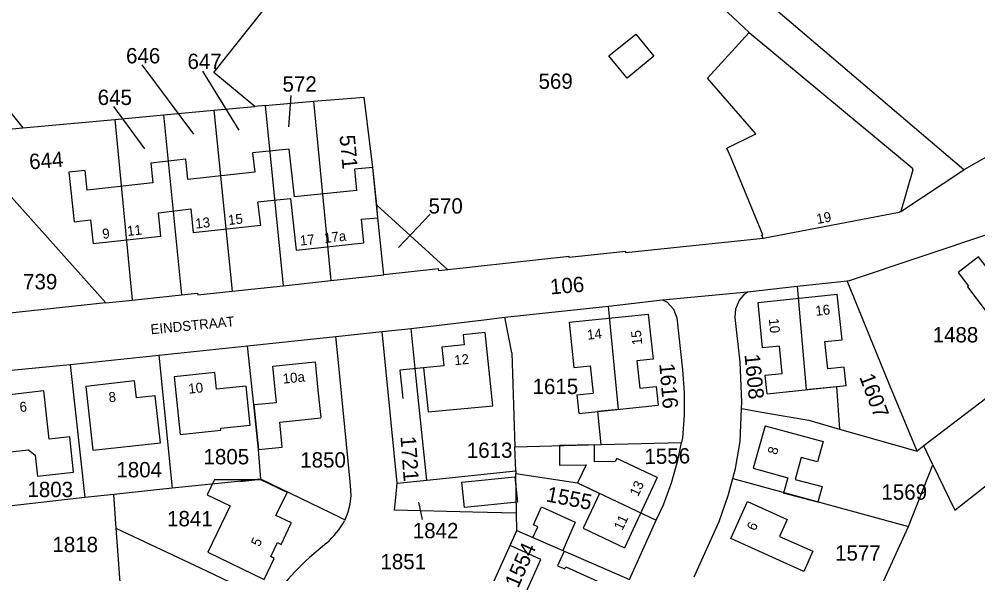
# Model space of a CAD drawing. Extents: x 191922 to 199923, y 328959 to 333350.
# Drawn here: x 193749.2 to 193917.9, y 331300.3 to 331398 of the extents above; entities that cross this region are included whole.
import ezdxf

# ---------------------------------------------------------------- set-up
doc = ezdxf.new("R2010")
doc.units = 0
for name, color, linetype in [('bestemmingsplangebied', 7, 'Continuous'), ('bouwvlak', 7, 'Continuous'), ('enkelbestemming', 7, 'Continuous'), ('Level 6', 7, 'Continuous'), ('maatvoering - maximum aantal wooneenheden', 7, 'Continuous'), ('Maatvoering_symbolen', 7, 'Continuous'), ('recreatiewoning', 7, 'Continuous')]:
    doc.layers.add(name, color=color, linetype=linetype)

msp = doc.modelspace()

# ---------------------------------------------------------------- linework, layer by layer
at = {"layer": 'bestemmingsplangebied'}
for p, q in [((193886.1, 331350.92), (193894.88, 331351.87)), ((193886.1, 331350.92), (193894.88, 331351.87)), ((193862.4, 331348.52), (193877.37, 331349.97)), ((193862.4, 331348.52), (193877.37, 331349.97)), ((193877.37, 331349.97), (193886.1, 331350.92)), ((193877.37, 331349.97), (193886.1, 331350.92)), ((193852.89, 331347.44), (193862.4, 331348.52)), ((193852.89, 331347.44), (193862.4, 331348.52)), ((193834.65, 331345.49), (193852.89, 331347.44)), ((193834.65, 331345.49), (193852.89, 331347.44)), ((193818.14, 331343.48), (193830.94, 331344.99)), ((193818.14, 331343.48), (193830.94, 331344.99)), ((193830.94, 331344.99), (193834.65, 331345.49)), ((193830.94, 331344.99), (193834.65, 331345.49)), ((193804.93, 331342.08), (193813.09, 331342.94)), ((193804.93, 331342.08), (193813.09, 331342.94)), ((193813.09, 331342.94), (193818.14, 331343.48)), ((193813.09, 331342.94), (193818.14, 331343.48)), ((193789.37, 331340.43), (193804.93, 331342.08)), ((193789.37, 331340.43), (193804.93, 331342.08)), ((193773.75, 331338.78), (193789.37, 331340.43)), ((193773.75, 331338.78), (193789.37, 331340.43)), ((193758.17, 331337.12), (193773.75, 331338.78)), ((193758.17, 331337.12), (193773.75, 331338.78)), ((193742.52, 331335.66), (193758.17, 331337.12)), ((193742.52, 331335.66), (193758.17, 331337.12))]:
    msp.add_line(p, q, dxfattribs=at)
msp.add_lwpolyline([(193894.88, 331351.87), (193895.31, 331351.92), (193920.17, 331360.26), (193922.25, 331359.96), (193924.01, 331358.89)], dxfattribs=at)
msp.add_lwpolyline([(193894.88, 331351.87), (193895.31, 331351.92), (193920.17, 331360.26), (193922.25, 331359.96), (193924.01, 331358.89)], dxfattribs=at)
at = {"layer": 'bouwvlak'}
for p, q in [((193770.77, 331389.93), (193779.84, 331377.72)), ((193781.48, 331388.84), (193787.82, 331378.41)), ((193796.97, 331384.56), (193796.58, 331379.02)), ((193765.82, 331382.59), (193771.24, 331375.11)), ((193821.5, 331363.62), (193815.96, 331357.73)), ((193820.16, 331309.84), (193819.49, 331312.88))]:
    msp.add_line(p, q, dxfattribs=at)
at = {"layer": 'Level 6'}
for p, q in [((193783.47, 331388.61), (193827.88, 331444.7)), ((193846.14, 331425.14), (193877.66, 331395.64)), ((193729.02, 331404.85), (193749.84, 331378.81)), ((193915.4, 331371.43), (193882.27, 331399.66)), ((193877.66, 331395.64), (193906.34, 331371.79)), ((193790.65, 331382.61), (193783.47, 331388.61)), ((193792.46, 331382.77), (193801.01, 331383.53)), ((193801.01, 331383.53), (193809.88, 331384.26)), ((193801.01, 331383.53), (193804.05, 331351.93)), ((193811.45, 331371.85), (193809.88, 331384.26)), ((193774.61, 331381.12), (193783.46, 331381.95)), ((193783.46, 331381.95), (193790.65, 331382.61)), ((193783.46, 331381.95), (193786.69, 331350.06)), ((193792.46, 331382.77), (193790.65, 331382.61)), ((193792.46, 331382.77), (193795.65, 331351.03)), ((193749.84, 331378.81), (193766.05, 331380.31)), ((193766.05, 331380.31), (193774.61, 331381.12)), ((193766.05, 331380.31), (193769.09, 331348.49)), ((193774.61, 331381.12), (193777.78, 331349.43)), ((193737.92, 331377.71), (193749.84, 331378.81)), ((193737.92, 331377.71), (193764.43, 331347.99)), ((193919.74, 331373.91), (193915.4, 331371.43)), ((193812.11, 331365.2), (193811.45, 331371.85)), ((193904.32, 331364.1), (193915.4, 331371.43)), ((193812.11, 331365.2), (193824.64, 331353.83)), ((193812.33, 331362.98), (193812.11, 331365.2)), ((193813.36, 331352.94), (193812.33, 331362.98)), ((193904.02, 331363.91), (193880.1, 331359.34)), ((193904.32, 331364.1), (193904.02, 331363.91)), ((193880.1, 331359.34), (193855.96, 331356.8)), ((193845.97, 331356.15), (193824.64, 331353.83)), ((193845.99, 331355.97), (193845.97, 331356.15)), ((193855.92, 331357.03), (193845.99, 331355.97)), ((193855.96, 331356.8), (193855.92, 331357.03)), ((193804.05, 331351.93), (193813.36, 331352.94)), ((193822.99, 331353.98), (193813.36, 331352.94)), ((193823.04, 331353.66), (193822.99, 331353.98)), ((193824.64, 331353.83), (193823.04, 331353.66)), ((193786.69, 331350.06), (193795.65, 331351.03)), ((193795.65, 331351.03), (193804.05, 331351.93)), ((193902.12, 331334.17), (193894.88, 331351.87)), ((193769.09, 331348.49), (193777.78, 331349.43)), ((193780.61, 331349.4), (193786.69, 331350.06)), ((193886.1, 331350.92), (193887.69, 331332.73)), ((193764.43, 331347.99), (193736.98, 331345.02)), ((193764.43, 331347.99), (193769.09, 331348.49)), ((193854.62, 331329.24), (193852.89, 331347.44)), ((193875.17, 331345.41), (193875.31, 331346.95)), ((193835.89, 331339.2), (193834.65, 331345.49)), ((193876.04, 331337.57), (193875.17, 331345.41)), ((193815.72, 331316.27), (193813.09, 331342.94)), ((193818.87, 331336.42), (193818.14, 331343.48)), ((193805.34, 331338.09), (193804.93, 331342.08)), ((193790.49, 331330.06), (193789.37, 331340.43)), ((193835.89, 331339.2), (193836.42, 331322.65)), ((193773.75, 331338.78), (193776.09, 331315.34)), ((193807.38, 331317.14), (193805.34, 331338.09)), ((193758.17, 331337.12), (193760.74, 331313.73)), ((193819.69, 331328.53), (193818.87, 331336.42)), ((193907.2, 331321.87), (193902.12, 331334.17)), ((193919.23, 331331.1), (193908.36, 331322.8)), ((193791.29, 331322.18), (193790.49, 331330.06)), ((193876.32, 331329.38), (193880.89, 331328.56)), ((193820.91, 331316.8), (193819.69, 331328.53)), ((193893.53, 331325.76), (193907.2, 331321.87)), ((193865.9, 331324.24), (193865.74, 331323.41)), ((193836.42, 331322.65), (193851.53, 331323.05)), ((193836.56, 331318.4), (193836.42, 331322.65)), ((193851.53, 331323.05), (193865.74, 331323.41)), ((193908.36, 331322.8), (193907.2, 331321.87)), ((193909.96, 331319.48), (193908.36, 331322.8)), ((193791.71, 331316.94), (193791.29, 331322.18)), ((193905.69, 331308.62), (193909.96, 331319.48)), ((193820.91, 331316.8), (193836.56, 331318.4)), ((193836.56, 331318.4), (193836.56, 331317.96)), ((193836.56, 331317.96), (193847.43, 331316.29)), ((193836.69, 331310.94), (193836.56, 331317.96)), ((193791.71, 331316.94), (193776.09, 331315.34)), ((193805.81, 331310.13), (193791.71, 331316.94)), ((193807.52, 331315.85), (193807.38, 331317.14)), ((193807.61, 331314.08), (193807.52, 331315.85)), ((193815.48, 331313.73), (193815.72, 331316.27)), ((193815.72, 331316.27), (193820.91, 331316.8)), ((193847.43, 331316.29), (193861.3, 331309.7)), ((193874.75, 331317.06), (193905.69, 331308.62)), ((193765.84, 331314.27), (193760.74, 331313.73)), ((193776.09, 331315.34), (193765.84, 331314.27)), ((193766.27, 331308.3), (193765.84, 331314.27)), ((193807.43, 331312.54), (193807.61, 331314.08)), ((193760.74, 331313.73), (193747.43, 331312.18)), ((193807.09, 331311.21), (193807.43, 331312.54)), ((193815.24, 331311.51), (193815.48, 331313.73)), ((193806.53, 331309.79), (193807.09, 331311.21)), ((193829.01, 331311.14), (193815.24, 331311.51)), ((193836.69, 331310.94), (193829.01, 331311.14)), ((193836.75, 331307.91), (193836.69, 331310.94)), ((193805.81, 331310.13), (193806.53, 331309.79)), ((193856.6, 331299.3), (193861.3, 331309.7)), ((193767.68, 331289.08), (193766.27, 331308.3)), ((193766.31, 331308.28), (193766.27, 331308.3)), ((193766.31, 331308.28), (193781.03, 331301.31)), ((193831.95, 331297.23), (193836.75, 331307.91)), ((193836.75, 331307.91), (193856.6, 331299.3)), ((193895.74, 331286.89), (193905.69, 331308.62)), ((193803.31, 331305.72), (193800.28, 331303.16)), ((193781.03, 331301.31), (193793.56, 331295.38))]:
    msp.add_line(p, q, dxfattribs=at)
for points in [[(193906.34, 331371.79), (193906.42, 331371.42), (193904.32, 331364.1)], [(193777.78, 331349.43), (193780.57, 331349.74), (193780.61, 331349.4)], [(193875.31, 331346.95), (193875.88, 331348.39), (193876.85, 331349.6), (193877.37, 331349.97)], [(193862.4, 331348.52), (193863.22, 331348.1), (193864.32, 331346.89)], [(193864.32, 331346.89), (193864.91, 331345.37), (193865.9, 331336.21), (193866.22, 331332.23), (193866.22, 331328.23), (193865.9, 331324.24)], [(193876.32, 331329.38), (193876.37, 331330.58), (193876.04, 331337.57)], [(193887.69, 331332.73), (193893.02, 331333.3), (193893.53, 331325.76)], [(193854.62, 331329.24), (193850.96, 331328.86), (193851.53, 331323.05)], [(193874.75, 331317.06), (193875.21, 331318.8), (193876.06, 331323.59), (193876.32, 331329.38)], [(193880.89, 331328.56), (193888.12, 331327.36), (193893.53, 331325.76)], [(193861.3, 331309.7), (193862.54, 331312.44), (193863.99, 331316.28), (193865.11, 331320.22), (193865.74, 331323.41)], [(193909.96, 331319.48), (193913.85, 331311.5), (193920.14, 331316.47), (193928.12, 331311.95)], [(193867.97, 331299.77), (193872.34, 331309.51), (193873.96, 331314.09), (193874.75, 331317.06)]]:
    msp.add_lwpolyline(points, dxfattribs=at)
for centre, radius, start, end in [((193794.25, 331316.24), 13.88, 310.7457, 331.4577), ((193807.76, 331309.09), 1.42, 150.3752, 158.5272), ((193831.94, 331268.45), 46.99, 132.3691, 141.1147)]:
    msp.add_arc(centre, radius, start, end, dxfattribs=at)
at = {"layer": 'recreatiewoning'}
for p, q in [((193857.67, 331395.35), (193860.86, 331391.46)), ((193878.79, 331377.75), (193870.3, 331387.6)), ((193873.73, 331375.25), (193878.79, 331377.75)), ((193874.4, 331373.65), (193873.73, 331375.25)), ((193791.19, 331365.79), (193793.96, 331366.07)), ((193791.73, 331361.64), (193791.19, 331365.79)), ((193791.73, 331361.64), (193779.79, 331360.32)), ((193774.12, 331359.71), (193762.19, 331358.39)), ((193845.97, 331344.58), (193859.87, 331346.04)), ((193859.87, 331346.04), (193860.74, 331338.1)), ((193845.97, 331344.58), (193846.81, 331336.63)), ((193832.51, 331329.86), (193831.17, 331342.78)), ((193820.36, 331336.57), (193816.19, 331336.13)), ((193816.19, 331336.13), (193816.71, 331331.16)), ((193846.81, 331336.63), (193849.67, 331336.93)), ((193849.67, 331336.93), (193850.18, 331332.11)), ((193801.77, 331332.64), (193802.27, 331327.79)), ((193880.82, 331331.95), (193894.68, 331333.42)), ((193820.87, 331331.6), (193821.15, 331328.82)), ((193847.32, 331331.81), (193850.18, 331332.11)), ((193847.32, 331331.81), (193847.67, 331328.5)), ((193821.15, 331328.82), (193832.51, 331329.86)), ((193847.67, 331328.5), (193861.64, 331329.98)), ((193783.55, 331316.86), (193791.57, 331316.9)), ((193788.02, 331316.54), (193791.69, 331316.94)), ((193861.45, 331317.23), (193855.73, 331304.83)), ((193874.42, 331306.47), (193877.37, 331312.99)), ((193795.27, 331305.46), (193797.08, 331309.21))]:
    msp.add_line(p, q, dxfattribs=at)
for points in [[(193860.86, 331391.46), (193856.17, 331387.6), (193852.97, 331391.49), (193857.67, 331395.35)], [(193870.3, 331387.6), (193877.66, 331395.64), (193906.34, 331371.79), (193906.42, 331371.42), (193904.32, 331364.1), (193904.02, 331363.91), (193880.1, 331359.34), (193879.87, 331359.91), (193880.07, 331360), (193874.4, 331373.65)], [(193812.33, 331362.98), (193811.45, 331371.85), (193808.19, 331371.55), (193808.57, 331367.8), (193797.62, 331366.66), (193796.72, 331375.1), (193790.27, 331374.42), (193790.64, 331371.02), (193778.88, 331369.72), (193778.52, 331373.29), (193772.34, 331372.59), (193772.69, 331369.12), (193761.16, 331367.83), (193760.8, 331371.34), (193757.96, 331371.03), (193758.87, 331362.29), (193761.76, 331362.61), (193762.19, 331358.39)], [(193793.96, 331366.07), (193796.95, 331366.4), (193797.94, 331357.29), (193809.85, 331358.59)], [(193774.12, 331359.71), (193773.73, 331363.89), (193779.4, 331364.57), (193779.79, 331360.32)], [(193809.85, 331358.59), (193809.45, 331362.75), (193812.33, 331362.98)], [(193929.8, 331342.36), (193927.94, 331344.78), (193931.09, 331347.19), (193923.81, 331356.7), (193919.88, 331353.68), (193918.02, 331356.1), (193914.42, 331353.38), (193916.26, 331350.95), (193916.08, 331350.81)], [(193880.82, 331331.95), (193880.48, 331335.27), (193883.43, 331335.57), (193882.95, 331340.4), (193879.99, 331340.1), (193879.2, 331348.05), (193893.11, 331349.52)], [(193894.68, 331333.42), (193894.34, 331336.67), (193891.46, 331336.38), (193890.95, 331341.21), (193893.99, 331341.51), (193893.11, 331349.52)], [(193916.08, 331350.81), (193922.43, 331342.36), (193919.5, 331340.17), (193923.11, 331335.43), (193926.32, 331337.83), (193925.36, 331339.09), (193929.8, 331342.36)], [(193831.17, 331342.78), (193827.3, 331342.37), (193827.47, 331340.59), (193823.58, 331340.2), (193823.91, 331336.93), (193820.36, 331336.57), (193820.87, 331331.6)], [(193790.53, 331330.08), (193794.46, 331330.48), (193793.81, 331336.85), (193801.26, 331337.61), (193801.77, 331332.64)], [(193860.74, 331338.1), (193857.88, 331337.79), (193858.41, 331332.97), (193861.29, 331333.29), (193861.64, 331329.98)], [(193774.05, 331323.34), (193773.13, 331331.64), (193769.83, 331331.26), (193769.49, 331334.25), (193760.92, 331333.3), (193762.18, 331322.03), (193774.05, 331323.34)], [(193789.83, 331326.45), (193789.11, 331333.31), (193783.93, 331332.78), (193783.61, 331335.75), (193776.44, 331334.99), (193777.52, 331324.84), (193784.69, 331325.59), (193784.65, 331325.91), (193789.83, 331326.45)], [(193758.77, 331318.17), (193758.08, 331324.38), (193754.5, 331323.98), (193753.55, 331332.5), (193746.01, 331331.64), (193747.1, 331321.73), (193750.81, 331322.11), (193752, 331321.17), (193752.4, 331317.46), (193758.77, 331318.17)], [(193790.49, 331330.06), (193791.29, 331322.18), (193795.49, 331322.61), (193795.05, 331327.01), (193802.25, 331327.74)], [(193880.43, 331326.35), (193878.37, 331318.89), (193884.46, 331317.21), (193883.71, 331314.49)], [(193880.43, 331326.35), (193890.65, 331323.6), (193889.66, 331319.99), (193886.77, 331320.75), (193885.73, 331316.91), (193890.49, 331315.67)], [(193861.45, 331317.23), (193854.36, 331320.61), (193854.09, 331320.06), (193850.43, 331320.02), (193850.44, 331323.02), (193844.27, 331322.86), (193844.28, 331319.4), (193848.96, 331319.45), (193847.43, 331316.29), (193851.3, 331314.44), (193848.42, 331308.34), (193855.73, 331304.83)], [(193827.57, 331311.95), (193827.1, 331316.39), (193836.39, 331317.36), (193836.85, 331312.92), (193827.57, 331311.95)], [(193783.55, 331316.86), (193782.26, 331314.19), (193786.31, 331312.23), (193782.37, 331304.07), (193792.29, 331299.28), (193794.08, 331303)], [(193797.09, 331309.24), (193794.37, 331310.55), (193796.34, 331314.58), (193791.57, 331316.9)], [(193890.49, 331315.67), (193889.73, 331312.9), (193883.71, 331314.49)], [(193877.37, 331312.99), (193884.31, 331309.83), (193883, 331306.87), (193888.85, 331304.28)], [(193849.98, 331291.71), (193838.35, 331296.92), (193840.98, 331302.78), (193835.56, 331305.24), (193836.75, 331307.91), (193839.6, 331306.67), (193840.45, 331308.57), (193839.68, 331308.93), (193841.11, 331312.08), (193847.05, 331309.37), (193844.85, 331304.39), (193845.08, 331304.29), (193843.94, 331301.71), (193845.21, 331301.14), (193845.36, 331301.49), (193852.79, 331298.13)], [(193794.08, 331303), (193793.45, 331303.3), (193794.64, 331305.77), (193795.27, 331305.46)], [(193888.85, 331304.28), (193887.28, 331300.67), (193874.42, 331306.47)]]:
    msp.add_lwpolyline(points, dxfattribs=at)

# ---------------------------------------------------------------- texts
at = {"layer": 'enkelbestemming'}
for s, p in [('646', (193768, 331390.19)), ('647', (193778.81, 331389.2)), ('569', (193840.58, 331385.7)), ('572', (193795.53, 331385.21)), ('645', (193763.01, 331382.86)), ('570', (193821.23, 331363.73)), ('739', (193749.88, 331350.39)), ('1488', (193909.92, 331341.03)), ('1615', (193839.53, 331331.94)), ('1613', (193827.96, 331320.7)), ('1805', (193781.63, 331319.56)), ('1850', (193798.65, 331318.99)), ('1804', (193766.3, 331317.27)), ('1803', (193750.65, 331313.79)), ('1569', (193900.91, 331313.33)), ('1841', (193775.22, 331308.64)), ('1842', (193818.45, 331306.54)), ('1818', (193755.04, 331304.09)), ('1851', (193812.76, 331301.08)), ('1577', (193892.76, 331302.6))]:
    msp.add_text(s, height=2.7, dxfattribs=at).set_placement(p)
for s, rotation, p in [('571', 275.3754, (193805.55, 331377.47)), ('644', 4.7972, (193751.06, 331371.5)), ('106', 4.7207, (193842.71, 331349.48)), ('1608', 275.6595, (193876.81, 331338.89)), ('1616', 274.7541, (193861.82, 331337.27)), ('1607', 290.436, (193896.98, 331334.97)), ('1721', 274.2322, (193816.28, 331324.46)), ('1556', 1.0995, (193859.24, 331319.58)), ('1555', 348.9041, (193841.8, 331313.05)), ('1554', 66.2884, (193836.99, 331297.61))]:
    msp.add_text(s, height=2.7, rotation=rotation, dxfattribs=at).set_placement(p)
at = {"layer": 'maatvoering - maximum aantal wooneenheden'}
for s, rotation, p in [('13', 6.2642, (193780.28, 331361.08)), ('15', 6.2642, (193786.05, 331361.71)), ('19', 10.7816, (193889.65, 331361.88)), ('9', 6.3212, (193763.91, 331359.28)), ('11', 6.3212, (193768.28, 331359.77)), ('17', 6.201, (193798.68, 331358.08)), ('17a', 6.201, (193802.93, 331358.54)), ('16', 6.03, (193889.38, 331345.71)), ('10', 275.6821, (193881.09, 331345.18)), ('14', 6.03, (193849.21, 331341.5)), ('15', 96.201, (193858.85, 331340.68)), ('12', 5.7448, (193825.84, 331337.01)), ('10a', 5.7448, (193795.65, 331333.76)), ('10', 6.03, (193779.05, 331331.99)), ('8', 6.2642, (193765.03, 331330.49)), ('6', 6.4352, (193749.36, 331328.75)), ('8', 74.5588, (193882.51, 331321.14)), ('13', 65.2048, (193858.1, 331313.78)), ('11', 65.2048, (193855.33, 331307.78)), ('6', 65.6415, (193878.72, 331307.73)), ('5', 64.3321, (193791.46, 331304.93))]:
    msp.add_text(s, height=1.75, rotation=rotation, dxfattribs=at).set_placement(p)
at = {"layer": 'Maatvoering_symbolen'}
msp.add_text('EINDSTRAAT', height=1.75, rotation=5.568, dxfattribs=at).set_placement((193772.4, 331342.46))

doc.saveas('drawing.dxf')
